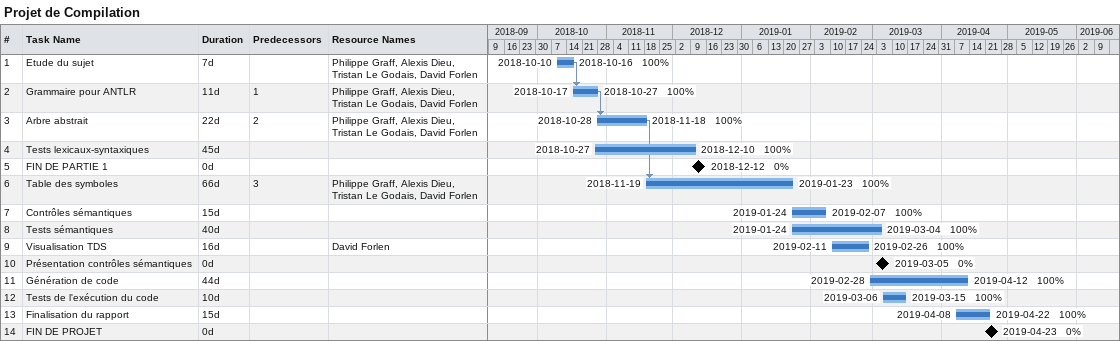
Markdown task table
Projet de Compilation

| ID | Task | Duration | Start | Finish | Predecessors | Resources | % complete |
|---|---|---|---|---|---|---|---|
| 1 | Etude du sujet | 7d | 2018-10-10 | 2018-10-16 |  | Philippe Graff, Alexis Dieu, Tristan Le Godais, David Forlen | 100 |
| 2 | Grammaire pour ANTLR | 11d | 2018-10-17 | 2018-10-27 | 1 | Philippe Graff, Alexis Dieu, Tristan Le Godais, David Forlen | 100 |
| 3 | Arbre abstrait | 22d | 2018-10-28 | 2018-11-18 | 2 | Philippe Graff, Alexis Dieu, Tristan Le Godais, David Forlen | 100 |
| 4 | Tests lexicaux-syntaxiques | 45d | 2018-10-27 | 2018-12-10 |  |  | 100 |
| 5 | FIN DE PARTIE 1 | 0d | 2018-12-12 | 2018-12-12 |  |  | 0 |
| 6 | Table des symboles | 66d | 2018-11-19 | 2019-01-23 | 3 | Philippe Graff, Alexis Dieu, Tristan Le Godais, David Forlen | 100 |
| 7 | Contrôles sémantiques | 15d | 2019-01-24 | 2019-02-07 |  |  | 100 |
| 8 | Tests sémantiques | 40d | 2019-01-24 | 2019-03-04 |  |  | 100 |
| 9 | Visualisation TDS | 16d | 2019-02-11 | 2019-02-26 |  | David Forlen | 100 |
| 10 | Présentation contrôles sémantiques | 0d | 2019-03-05 | 2019-03-05 |  |  | 0 |
| 11 | Génération de code | 44d | 2019-02-28 | 2019-04-12 |  |  | 100 |
| 12 | Tests de l'exécution du code | 10d | 2019-03-06 | 2019-03-15 |  |  | 100 |
| 13 | Finalisation du rapport | 15d | 2019-04-08 | 2019-04-22 |  |  | 100 |
| 14 | FIN DE PROJET | 0d | 2019-04-23 | 2019-04-23 |  |  | 0 |
